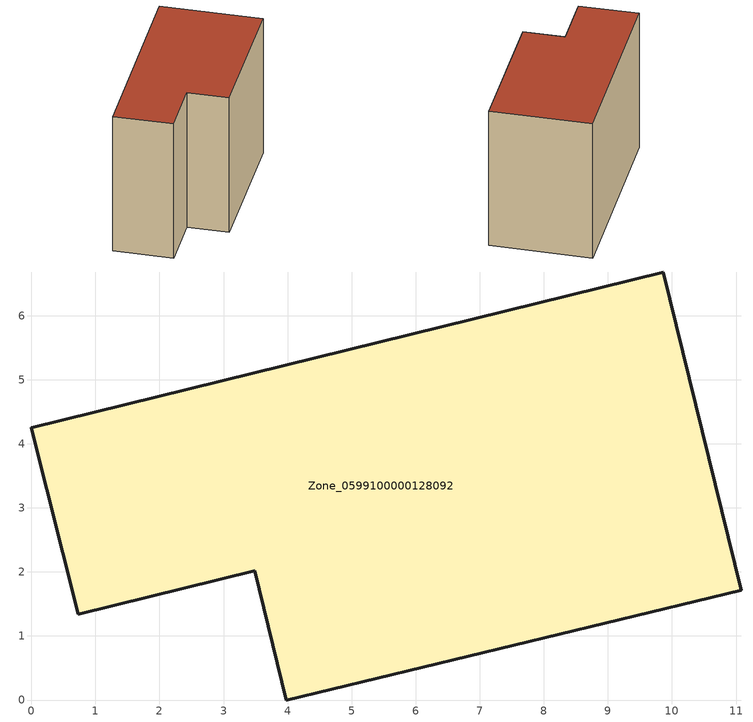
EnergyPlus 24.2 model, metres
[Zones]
Zone_0599100000128092
 floor ground (C_G): 3.49,2.02 0.73,1.34 0,4.25 9.86,6.68 11.08,1.71 3.98,0 z0
 wall outside (C_F): 9.86,6.68 0,4.25 0.73,1.34 3.49,2.02 3.98,0 11.08,1.71 9.86,6.68 z0:7.58
 roof outside (C_R): 3.98,0 11.08,1.71 9.86,6.68 0,4.25 0.73,1.34 3.49,2.02 z7.58
[BUILDING]
Pand.0599100000128092: North Axis=0; Terrain=City; Loads Convergence Tolerance Value=0.04; Temperature Convergence Tolerance Value=0.4; Solar Distribution=FullExterior; Maximum Number of Warmup Days=25; Minimum Number of Warmup Days=1
[Site:Location]
Rotterdam.The.Hague.AP_ZH_NLD Design_Conditions: Latitude=51.96; Longitude=4.45; Time Zone=1; Elevation=-4.5
[SITE:GROUNDTEMPERATURE:BUILDINGSURFACE]
18, 18, 18, 18, 18, 18, 18, 18, 18, 18, 18, 18
[MATERIAL] Thermal Absorptance=0.9; Solar Absorptance=0.7; Visible Absorptance=0.7
Name | Roughness | Thickness | Conductivity | Density | Specific Heat
G.TC.1946 | MediumSmooth | 0.15 | 1 | 540 | 1210
F.TC.1946 | Rough | 0.3 | 0.857143 | 1920 | 840
R.TC.1946 | MediumRough | 0.2 | 0.909091 | 1500 | 1000
[CONSTRUCTION]
C_G: G.TC.1946
C_F: F.TC.1946
C_R: R.TC.1946
[ZONE]
Zone_0599100000128092: Type=1; Multiplier=1; Ceiling Height=Autocalculate; Volume=Autocalculate; Floor Area=autocalculate; Part of Total Floor Area=Yes
[ZONEINFILTRATION:DESIGNFLOWRATE]
Infil_Zone_0599100000128092: Zone or ZoneList or Space or SpaceList=Zone_0599100000128092; Schedule=AlwaysOn; Design Flow Rate Calculation Method=Flow/Area; Flow Rate per Floor Area=0.003; Constant Term Coefficient=1; Temperature Term Coefficient=0; Velocity Term Coefficient=0; Velocity Squared Term Coefficient=0
[HVACTEMPLATE:ZONE:IDEALLOADSAIRSYSTEM]
Zone_0599100000128092: Maximum Heating Supply Air Temperature=50; Minimum Cooling Supply Air Temperature=13; Maximum Heating Supply Air Humidity Ratio=0.0156; Minimum Cooling Supply Air Humidity Ratio=0.0077; Heating Limit=NoLimit; Cooling Limit=NoLimit; Dehumidification Control Type=ConstantSensibleHeatRatio; Cooling Sensible Heat Ratio=0.7; Dehumidification Setpoint=60; Humidification Control Type=None; Humidification Setpoint=30; Outdoor Air Method=None; Outdoor Air Flow Rate per Person=0.00944; Outdoor Air Flow Rate per Zone Floor Area=0; Outdoor Air Flow Rate per Zone=0; Demand Controlled Ventilation Type=None; Outdoor Air Economizer Type=NoEconomizer; Heat Recovery Type=None; Sensible Heat Recovery Effectiveness=0.7; Latent Heat Recovery Effectiveness=0.65
[ZONECONTROL:THERMOSTAT]
ThermostatControl_Zone_0599100000128092: Zone or ZoneList=Zone_0599100000128092; Control Type Schedule=DualSetpointControlType; Control 1=Thermostat_Zone_0599100000128092; Temperature Difference Between Cutout And Setpoint=0
[THERMOSTATSETPOINT:DUALSETPOINT]
Thermostat_Zone_0599100000128092: Heating Setpoint Temperature Schedule=HeatingSetpoint_Zone_0599100000128092; Cooling Setpoint Temperature Schedule=CoolingSetpoint_Zone_0599100000128092
[SCHEDULE:COMPACT]
HeatingSetpoint_Zone_0599100000128092: Through: 12/31, For: AllDays, Until: 24:00, 21
CoolingSetpoint_Zone_0599100000128092: Through: 12/31, For: AllDays, Until: 24:00, 24
DualSetpointControlType: Through: 12/31, For: AllDays, Until: 24:00, 4
AlwaysOn: Through: 12/31, For: AllDays, Until: 24:00, 1
